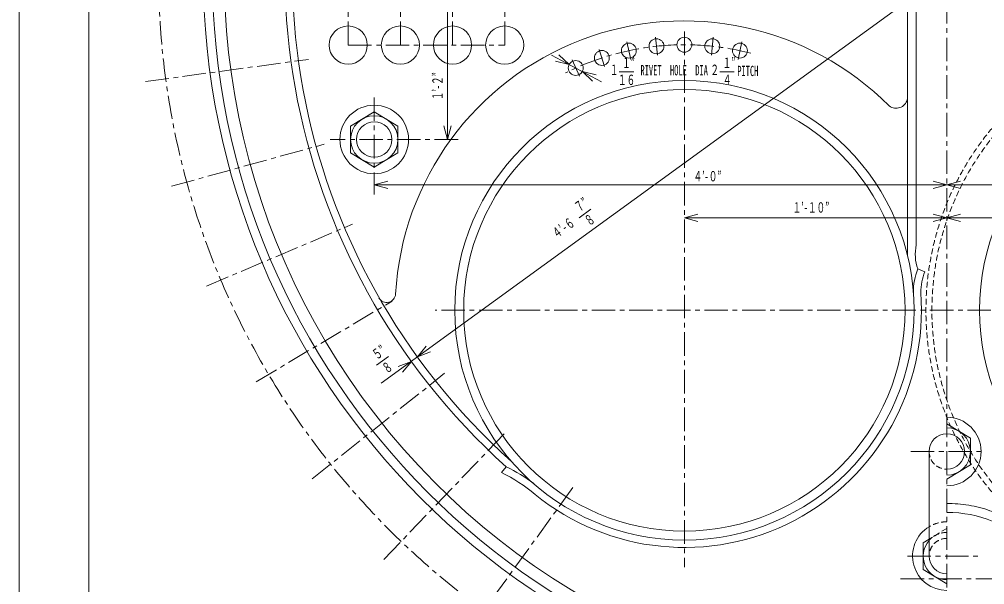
# Model space of a CAD drawing. Units: millimetres, scale not verified. Extents: x -4390 to 4390, y -3105 to 3105.
# Drawn here: x -4390 to -2335, y -1784 to -581 of the extents above; entities that cross this region are included whole.
import ezdxf
from ezdxf.enums import TextEntityAlignment as Align

# ---------------------------------------------------------------- set-up
doc = ezdxf.new("R2010")
doc.units = ezdxf.units.MM
doc.header["$LTSCALE"] = 10
doc.linetypes.add('CHAIN1', pattern=[8, 5, -1, 1, -1])
doc.linetypes.add('DASHED1', pattern=[1.8, 1.2, -0.6])
for name, color, linetype, lineweight in [('0-0_0', 3, 'Continuous', 18), ('0-1_芯', 4, 'CHAIN1', 18), ('0-2_寸法', 2, 'Continuous', 18), ('0-F', 3, 'Continuous', 18)]:
    doc.layers.add(name, color=color, linetype=linetype, lineweight=lineweight)
doc.styles.add('ＭＳ ゴシック', font='')
doc.styles.get('ＭＳ ゴシック').set_extended_font_data('MS Gothic')

msp = doc.modelspace()

# ---------------------------------------------------------------- linework, layer by layer
at = {"layer": '0-0_0'}
for p, q in [((-2499.5, -1083.01), (-2499.5, 142.34)), ((-2480.45, -1061.06), (-2480.45, 142.34)), ((-2462.35, -1118), (-2477.11, -1112.18)), ((-2453.12, -1723.19), (-2453.12, -1500.6)), ((-3353.64, -1533.07), (-3363.9, -1545.44)), ((-2453.12, -1687.14), (-2465.82, -1694.86))]:
    msp.add_line(p, q, dxfattribs=at)
at = {"layer": '0-0_0', "color": 7}
for p, q in [((-3555.66, -1308.54), (-3555.53, -1308.73)), ((-3542.67, -1299.4), (-3542.67, -1299.4))]:
    msp.add_line(p, q, dxfattribs=at)
at = {"layer": '0-0_0', "color": 1, "linetype": 'DASHED1'}
msp.add_line((-2415.43, -1664.25), (-2453.12, -1687.14), dxfattribs=at)
at = {"layer": '0-0_0'}
msp.add_lwpolyline([(-3634.63, -895.46), (-3584.24, -864.85), (-3584.24, -808.19), (-3634.63, -777.58), (-3685.02, -808.19), (-3685.02, -864.85)], close=True, dxfattribs=at)
for points in [[(-2415.43, -1441.65), (-2365.04, -1472.26), (-2365.04, -1528.93), (-2415.43, -1559.54)], [(-2465.82, -1694.86), (-2465.82, -1751.52), (-2415.43, -1782.13)]]:
    msp.add_lwpolyline(points, dxfattribs=at)
at = {"layer": '0-0_0', "color": 1, "linetype": 'DASHED1'}
msp.add_lwpolyline([(-2415.43, -1611.16), (-2409.58, -1611.22), (-2403.73, -1611.4), (-2397.88, -1611.7), (-2392.04, -1612.11), (-2386.21, -1612.65), (-2380.39, -1613.3), (-2374.59, -1614.08), (-2368.8, -1614.97), (-2363.04, -1615.99), (-2357.3, -1617.13), (-2351.58, -1618.4), (-2345.89, -1619.78), (-2340.24, -1621.29), (-2334.62, -1622.93), (-2329.03, -1624.69), (-2323.49, -1626.58), (-2317.99, -1628.6), (-2312.55, -1630.74), (-2307.15, -1633.02), (-2301.82, -1635.43)], dxfattribs=at)
at = {"layer": '0-0_0'}
for centre, radius in [((-2415.43, -480.92), 1583.15), ((-2415.43, -480.92), 1564.1), ((-3690.12, -635.6), 40.64), ((-3579, -635.6), 40.64), ((-3467.87, -635.6), 40.64), ((-3356.75, -635.6), 40.64), ((-3092.47, -647.42), 15.88), ((-3033.68, -638.04), 15.88), ((-2974.23, -634.91), 15.88), ((-2914.78, -638.04), 15.88), ((-2856, -647.42), 15.88), ((-3149.94, -662.92), 15.88), ((-3205.47, -684.38), 15.88), ((-2974.23, -1200.06), 488.95), ((-1856.63, -1200.06), 488.95), ((-2974.23, -1200.06), 469.9), ((-3634.63, -836.52), 73.03), ((-3634.63, -836.52), 50.39), ((-3634.63, -836.52), 37.69)]:
    msp.add_circle(centre, radius, dxfattribs=at)
at = {"layer": '0-0_0', "color": 1, "linetype": 'DASHED1'}
for radius in [603.25, 590.55]:
    msp.add_circle((-1856.63, -1200.06), radius, dxfattribs=at)
at = {"layer": '0-0_0'}
for centre, radius, start, end in [((-2404.68, -476.09), 1420.47, 152.1449, 228.08228), ((-2404.59, -476.04), 1404.68, 152.81869, 228.11854), ((-2415.43, -480.92), 1538.7, 158.4792, 270), ((-2974.23, -1200.06), 615.95, 44.90881, 176.78662), ((-2523.32, -745.41), 24.65, 233.45181, 345.06038), ((-2391.61, -1080.94), 91.03, 167.39016, 200.07133), ((-2348.8, -1162.75), 137.92, 158.48967, 179.92584), ((-2348.8, -1162.75), 122.05, 158.48967, 179.6461), ((-3608.23, -1164.46), 19.05, 209.81515, 356.78662), ((-2974.23, -1200.06), 504.82, 230.94784, 4.32413), ((-2415.43, -1500.6), 73.03, 270, 90), ((-2415.43, -1500.6), 50.39, 270, 90), ((-2415.43, -1500.6), 37.69, 90, 180), ((-2415.43, -1500.6), 37.69, 270, 90), ((-3487.88, -1817.42), 314.44, 52.1722, 64.72854), ((-3498.14, -1829.78), 314.44, 49.10562, 64.72854), ((-2415.43, -1723.19), 73.03, 121.07186, 270), ((-2415.43, -1723.19), 50.39, 138.4141, 270), ((-2415.43, -1723.19), 37.69, 180, 270)]:
    msp.add_arc(centre, radius, start, end, dxfattribs=at)
at = {"layer": '0-0_0', "color": 1, "linetype": 'DASHED1'}
for centre, radius, start, end in [((-2415.43, -1500.6), 37.69, 180, 270), ((-2415.43, -1723.19), 73.03, 90, 121.07186), ((-2415.43, -1723.19), 50.39, 90, 138.4141), ((-2415.43, -1723.19), 37.69, 90, 180)]:
    msp.add_arc(centre, radius, start, end, dxfattribs=at)
at = {"layer": '0-0_0'}
msp.add_ellipse((-2415.43, -1769.04), major_axis=(-193.53, 0), ratio=0.717356, start_param=1.5707963, end_param=4.712389, dxfattribs=at)
at = {"layer": '0-1_芯'}
for p, q in [((-2415.43, -2269.87), (-2415.43, 1288.52)), ((-3579, -635.6), (-3579, 115.98)), ((-3467.87, -635.6), (-3467.87, 115.98)), ((-3356.75, -635.6), (-3356.75, 115.98)), ((-3690.12, -635.6), (-3690.12, -203.8)), ((-2974.23, -606.98), (-2974.23, -1746.96)), ((-3690.12, -635.6), (-3356.75, -635.6)), ((-3096.45, -628.79), (-3088.48, -666.04)), ((-3035.68, -619.1), (-3031.68, -656.99)), ((-2912.78, -619.1), (-2916.79, -656.99)), ((-2852.01, -628.79), (-2859.98, -666.04)), ((-3155.87, -644.81), (-3144.02, -681.02)), ((-4121.84, -713.28), (-3774.95, -666.04)), ((-3197.68, -701.76), (-3213.26, -667)), ((-3634.63, -746.94), (-3634.63, -953.67)), ((-3456.2, -836.52), (-3728.49, -836.52)), ((-4066.22, -936.19), (-3741.38, -846.6)), ((-3991.66, -1148.59), (-3680.95, -1016.98)), ((-3886.12, -1352.17), (-3596.16, -1180.4)), ((-1201.54, -1200.06), (-3505.02, -1200.06)), ((-3766.69, -1559.03), (-3484.68, -1334.04)), ((-3614.02, -1730.17), (-3352.17, -1457.25)), ((-2492.13, -1500.6), (-2338.74, -1500.6)), ((-3429, -1876.8), (-3210.42, -1575.78)), ((-2499.19, -1723.19), (-2345.8, -1723.19)), ((-1903.73, -1771.56), (-2521.62, -1771.56))]:
    msp.add_line(p, q, dxfattribs=at)
msp.add_circle((-2415.43, -480.92), 1678.4, dxfattribs=at)
msp.add_arc((-2974.23, -1200.06), 565.15, 75.53609, 116.64374, dxfattribs=at)
at = {"layer": '0-2_寸法'}
for p, q in [((-2415.55, -481.01), (-3619.6, -1355.25)), ((-3478.32, -480.92), (-3478.32, -836.52)), ((-3150.83, -713.53), (-3257.21, -656.78)), ((-3219.48, -676.91), (-3241.39, -656.42)), ((-3219.48, -676.91), (-3248.7, -670.12)), ((-3191.46, -691.85), (-3162.24, -698.64)), ((-3191.46, -691.85), (-3169.55, -712.34)), ((-3113.19, -692.69), (-3082.16, -692.69)), ((-2898.97, -692.69), (-2867.93, -692.69)), ((-3478.32, -836.52), (-3486.09, -807.54)), ((-3478.32, -836.52), (-3470.56, -807.54)), ((-3634.63, -933.28), (-3605.65, -925.52)), ((-3634.63, -933.28), (-1196.23, -933.28)), ((-3634.63, -933.28), (-3605.65, -941.05)), ((-2386.45, -925.52), (-2444.41, -941.05)), ((-2386.45, -941.05), (-2444.41, -925.52)), ((-3198.53, -1002.99), (-3173.42, -984.75)), ((-2974.23, -1003.2), (-2945.25, -995.44)), ((-2974.23, -1003.2), (-2945.25, -1010.97)), ((-2974.23, -1003.2), (-1856.63, -1003.2)), ((-2386.45, -995.44), (-2444.41, -1010.97)), ((-2386.45, -1010.97), (-2444.41, -995.44)), ((-3542.67, -1299.4), (-3523.79, -1276.09)), ((-3542.67, -1299.4), (-3514.66, -1288.65)), ((-3629.51, -1316.92), (-3604.39, -1298.69)), ((-3555.53, -1308.73), (-3583.54, -1319.47)), ((-3555.53, -1308.73), (-3574.41, -1332.04))]:
    msp.add_line(p, q, dxfattribs=at)
at = {"layer": '0-F'}
for p, q in [((-4390.4, -3105.43), (-4390.4, 3105.43)), ((-4242.7, -2957.73), (-4242.7, 2957.73))]:
    msp.add_line(p, q, dxfattribs=at)

# ---------------------------------------------------------------- texts
at = {"layer": '0-2_寸法', "style": 'ＭＳ ゴシック', "width": 0.6}
for s, p in [('１', (-3133.1, -705.8)), ('１”', (-3106.89, -690.79)), ('RIVET  HOLE  DIA  ', (-3067.75, -706.74)), ('２', (-2918.87, -705.8)), ('１”', (-2892.67, -690.79)), ('１６', (-3115.81, -727.09)), ('４', (-2892.58, -727.09)), ('PITCH', (-2861.56, -708.22)), ('４’-０”', (-2954.88, -932.28)), ('１’-１０”', (-2743.83, -998.74))]:
    msp.add_text(s, height=21.99, dxfattribs=at).set_placement(p, align=Align.BOTTOM_LEFT)
for s, rotation, p in [('１’-２”', 90, (-3482.43, -752.94)), ('７”', 35.983, (-3194.55, -997.75)), ('４’-６', 35.983, (-3242.44, -1053.57)), ('８', 35.983, (-3173.15, -1027.07)), ('５”', 35.983, (-3625.53, -1311.68)), ('８', 35.983, (-3604.13, -1341))]:
    msp.add_text(s, height=21.99, rotation=rotation, dxfattribs=at).set_placement(p, align=Align.BOTTOM_LEFT)

doc.saveas('drawing.dxf')
